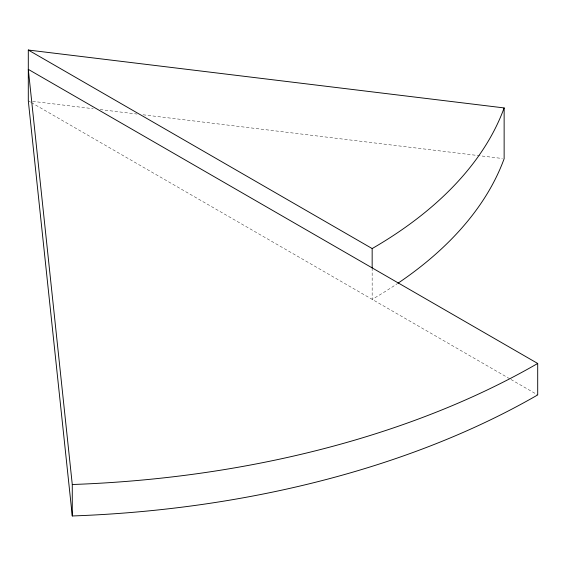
<?xml version="1.0" encoding="UTF-8"?>
<svg xmlns="http://www.w3.org/2000/svg" width="566" height="566" viewBox="0 0 566 566"><rect width="100%" height="100%" fill="white"/><g stroke="black" fill="none" stroke-linecap="round" stroke-linejoin="round"><path stroke-width="0.42" stroke-dasharray="2.83 2.12" d="M32.679 101.356L93.149 108.707M100.161 109.563L136.965 114.042M143.099 114.785L502.389 158.501M28.3 100.819L30.599 102.149M31.363 102.588L510.235 379.064M510.999 379.503L537.7 394.919M372.159 267.895L372.159 299.343A486.293 280.757 0 0 0 397.162 283.771"/><path stroke-width="0.85" d="M72.278 515.966L72.278 484.51L28.3 69.363L537.7 363.464L537.7 394.919A720.398 415.918 0 0 1 72.278 515.966L28.3 100.819L28.3 50.034L504.136 107.929L504.136 158.713A486.293 280.757 0 0 1 397.891 283.283M28.3 50.034L372.159 248.559L372.159 267.895M504.136 107.929A486.293 280.757 0 0 1 372.159 248.559M537.7 363.464A720.398 415.918 0 0 1 72.278 484.51"/></g></svg>
